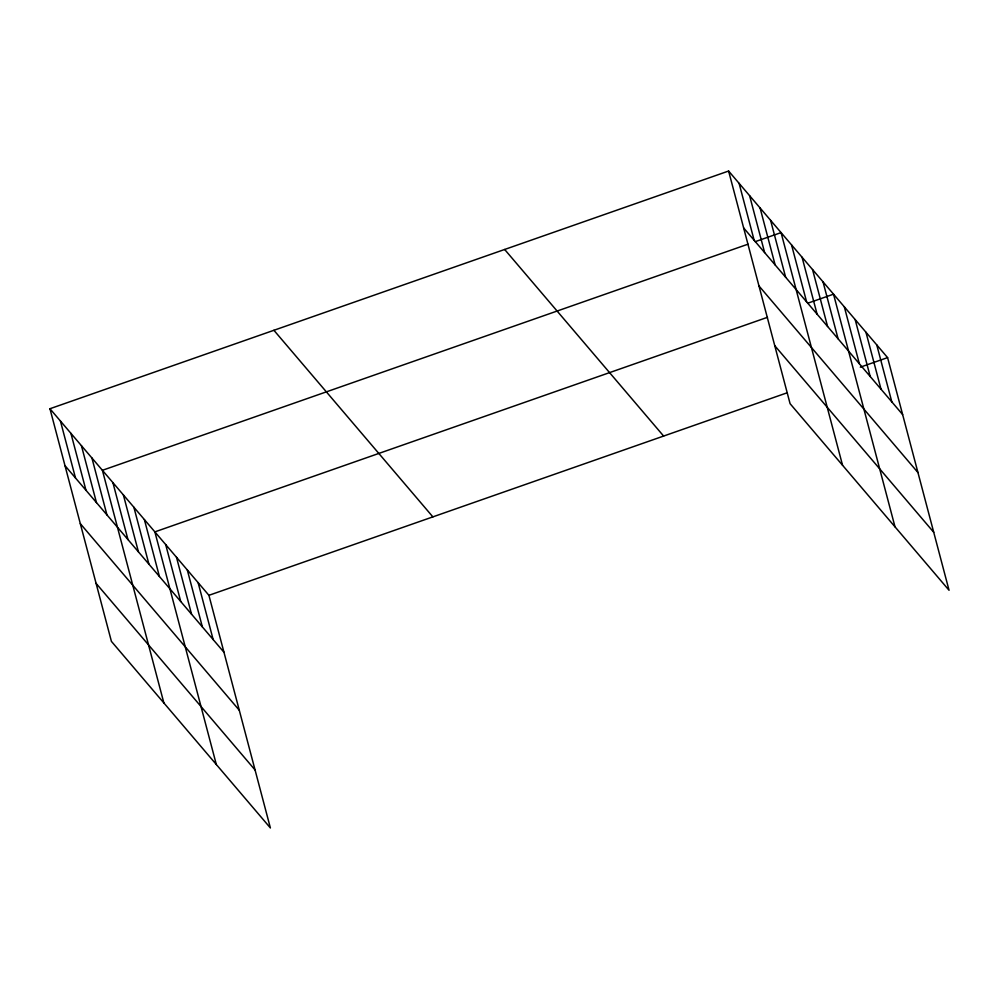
<?xml version="1.0" encoding="UTF-8"?>
<svg xmlns="http://www.w3.org/2000/svg" width="999" height="999" viewBox="0 0 999 999"><rect width="100%" height="100%" fill="white"/><g stroke="black" fill="none" stroke-linecap="round" stroke-linejoin="round"><path stroke-width="1.5" d="M49.95 408.728L208.916 595.317L270.392 827.971L111.413 641.383L49.95 408.728L728.608 171.029L887.587 357.617L949.05 590.272L790.084 403.683L728.608 171.029M748.051 244.168L102.41 470.304L163.873 702.959M755.232 241.658L781.068 232.605L842.544 465.259M767.494 317.307L154.87 531.88L216.333 764.535M807.691 303.234L833.528 294.181L895.004 526.823M208.916 595.317L787.087 392.819M860.301 367.17L887.587 357.617M743.656 227.959L902.621 414.548M758.978 285.951L917.944 472.539M774.762 345.691L933.728 532.28M504.657 249.475L663.623 436.063M273.913 330.294L432.879 516.883M64.997 465.659L223.963 652.247M80.307 523.651L239.285 710.239M96.104 583.391L255.07 769.979M876.772 344.93L891.807 401.86M865.958 332.242L881.006 389.173M855.156 319.555L870.191 376.486M844.342 306.868L859.377 363.798M823.039 281.868L838.086 338.798M812.549 269.543L827.584 326.473M802.06 257.23L817.095 314.161M791.558 244.917L806.605 301.848M770.579 220.292L785.626 277.223M760.089 207.979L775.124 264.91M749.6 195.667L764.635 252.585M739.098 183.341L754.145 240.272M198.114 582.629L213.149 639.56M187.3 569.942L202.347 626.873M176.486 557.255L191.533 614.185M165.684 544.567L180.719 601.498M144.38 519.567L159.415 576.498M133.891 507.255L148.926 564.185M123.389 494.942L138.436 551.86M112.899 482.617L127.947 539.547M91.92 457.992L106.955 514.922M81.431 445.679L96.466 502.609M70.929 433.366L85.976 490.297M60.44 421.054L75.487 477.972"/></g></svg>
